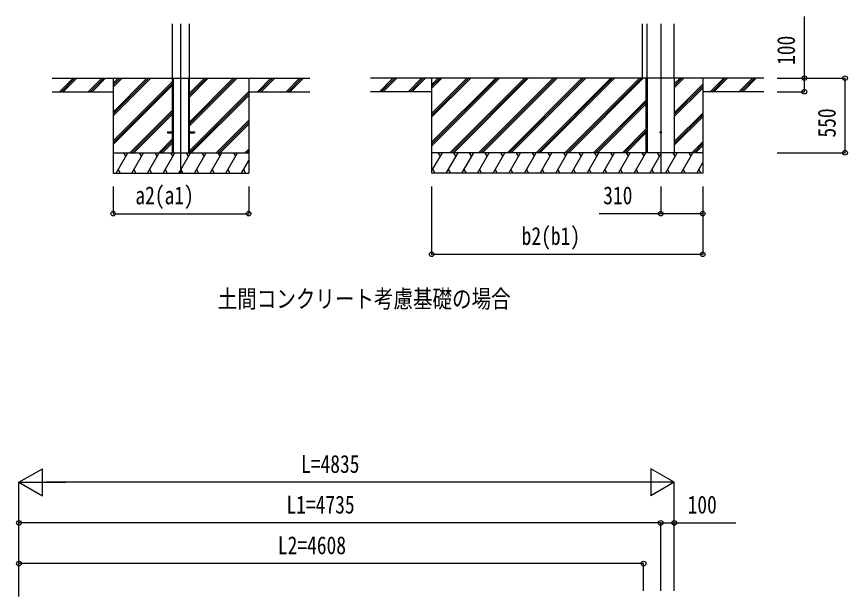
# Model space of a CAD drawing. Units: millimetres, scale not verified. Extents: x -16820 to 16820, y -11880 to 11880.
# Drawn here: x 623 to 6752, y -4172 to 107 of the extents above; entities that cross this region are included whole.
import ezdxf
from ezdxf.enums import TextEntityAlignment as Align

# ---------------------------------------------------------------- set-up
doc = ezdxf.new("R2010")
doc.units = ezdxf.units.MM
doc.header["$LTSCALE"] = 50
for name, color, linetype in [('0-2_USER1', 3, 'Continuous'), ('0-3_YKK_12', 2, 'Continuous'), ('0-5_YKK_A1', 4, 'Continuous'), ('0-6_YKK_D', 6, 'Continuous')]:
    doc.layers.add(name, color=color, linetype=linetype)
doc.styles.add('ＭＳ ゴシック', font='')
doc.styles.get('ＭＳ ゴシック').set_extended_font_data('MS Gothic')

msp = doc.modelspace()

# ---------------------------------------------------------------- linework, layer by layer
at = {"layer": '0-3_YKK_12'}
for p, q in [((1835.08, -1047.76), (1835.08, 52.24)), ((5375.08, 52.24), (5375.08, -1047.76))]:
    msp.add_line(p, q, dxfattribs=at)
at = {"layer": '0-5_YKK_A1'}
for p, q in [((1772.58, -897.76), (1772.58, 52.24)), ((1897.58, -897.76), (1897.58, 52.24)), ((5240.08, -347.76), (5240.08, 52.24)), ((5275.08, -347.76), (5275.08, 52.24)), ((5475.08, -347.76), (5475.08, 52.24)), ((885.08, -347.76), (1772.58, -347.76)), ((939.41, -447.76), (1039.41, -347.76)), ((953.55, -447.76), (1053.55, -347.76)), ((967.7, -447.76), (1067.7, -347.76)), ((1151.54, -447.76), (1251.54, -347.76)), ((1165.69, -447.76), (1265.69, -347.76)), ((1179.83, -447.76), (1279.83, -347.76)), ((1335.08, -347.76), (1335.08, -1047.76)), ((1599.05, -347.76), (1335.08, -611.73)), ((1386.92, -347.76), (1335.08, -399.6)), ((1584.91, -347.76), (1335.08, -597.58)), ((1613.19, -347.76), (1335.08, -625.87)), ((1372.78, -347.76), (1335.08, -385.45)), ((1401.06, -347.76), (1335.08, -413.74)), ((1772.58, -347.76), (1897.58, -347.76)), ((1774.28, -347.76), (1774.28, -897.76)), ((1777.78, -347.76), (1777.78, -897.76)), ((1892.38, -347.76), (1892.38, -897.76)), ((1895.88, -347.76), (1895.88, -897.76)), ((1897.58, -347.76), (2785.08, -347.76)), ((2235.45, -347.76), (1897.58, -685.62)), ((2023.32, -347.76), (1897.58, -473.49)), ((2221.31, -347.76), (1897.58, -671.48)), ((2249.59, -347.76), (1897.58, -699.77)), ((2009.17, -347.76), (1897.58, -459.35)), ((2037.46, -347.76), (1897.58, -487.63)), ((2335.08, -347.76), (2335.08, -1047.76)), ((2499.1, -347.76), (2399.1, -447.76)), ((2513.24, -347.76), (2413.24, -447.76)), ((2527.38, -347.76), (2427.38, -447.76)), ((2711.23, -347.76), (2611.23, -447.76)), ((2725.37, -347.76), (2625.37, -447.76)), ((2739.51, -347.76), (2639.51, -447.76)), ((6135.08, -347.76), (3235.08, -347.76)), ((3399.1, -347.76), (3299.1, -447.76)), ((3413.24, -347.76), (3313.24, -447.76)), ((3427.38, -347.76), (3327.38, -447.76)), ((3611.23, -347.76), (3511.23, -447.76)), ((3625.37, -347.76), (3525.37, -447.76)), ((3639.51, -347.76), (3539.51, -447.76)), ((3685.08, -347.76), (3685.08, -1047.76)), ((4171.45, -347.76), (3685.08, -834.12)), ((3959.32, -347.76), (3685.08, -621.99)), ((3747.18, -347.76), (3685.08, -409.86)), ((4157.31, -347.76), (3685.08, -819.98)), ((4185.59, -347.76), (3685.08, -848.27)), ((3945.17, -347.76), (3685.08, -607.85)), ((3973.46, -347.76), (3685.08, -636.13)), ((3733.04, -347.76), (3685.08, -395.72)), ((3761.33, -347.76), (3685.08, -424)), ((4369.44, -347.76), (3819.44, -897.76)), ((4383.58, -347.76), (3833.58, -897.76)), ((4397.72, -347.76), (3847.72, -897.76)), ((4581.57, -347.76), (4031.57, -897.76)), ((4595.71, -347.76), (4045.71, -897.76)), ((4609.85, -347.76), (4059.85, -897.76)), ((4793.7, -347.76), (4243.7, -897.76)), ((4807.84, -347.76), (4257.84, -897.76)), ((4821.99, -347.76), (4271.99, -897.76)), ((5005.83, -347.76), (4455.83, -897.76)), ((5019.98, -347.76), (4469.98, -897.76)), ((5034.12, -347.76), (4484.12, -897.76)), ((5217.97, -347.76), (4667.97, -897.76)), ((5232.11, -347.76), (4682.11, -897.76)), ((5246.25, -347.76), (4696.25, -897.76)), ((5266.08, -347.76), (5266.08, -897.76)), ((5275.08, -347.76), (5275.08, -897.76)), ((5475.08, -347.76), (5475.08, -897.76)), ((5531.92, -347.76), (5475.08, -404.6)), ((5517.78, -347.76), (5475.08, -390.45)), ((5546.06, -347.76), (5475.08, -418.74)), ((5685.08, -347.76), (5685.08, -1047.76)), ((5739.41, -447.76), (5839.41, -347.76)), ((5753.55, -447.76), (5853.55, -347.76)), ((5767.7, -447.76), (5867.7, -347.76)), ((5951.54, -447.76), (6051.54, -347.76)), ((5965.69, -447.76), (6065.69, -347.76)), ((5979.83, -447.76), (6079.83, -347.76)), ((1772.58, -372.22), (1335.08, -809.72)), ((1772.58, -386.36), (1335.08, -823.86)), ((1772.58, -400.5), (1335.08, -838)), ((5685.08, -392.58), (5475.08, -602.58)), ((5685.08, -406.73), (5475.08, -616.73)), ((5685.08, -420.87), (5475.08, -630.87)), ((885.08, -447.76), (1335.08, -447.76)), ((2335.08, -446.11), (1897.58, -883.61)), ((2335.08, -460.26), (1897.58, -897.76)), ((2335.08, -474.4), (1911.72, -897.76)), ((2335.08, -447.76), (2785.08, -447.76)), ((3685.08, -447.76), (3235.08, -447.76)), ((6135.08, -447.76), (5685.08, -447.76)), ((5266.08, -511.77), (4880.1, -897.76)), ((5266.08, -525.92), (4894.24, -897.76)), ((5266.08, -540.06), (4908.38, -897.76)), ((1772.58, -584.35), (1459.17, -897.76)), ((1772.58, -598.49), (1473.32, -897.76)), ((1772.58, -612.63), (1487.46, -897.76)), ((5685.08, -604.72), (5475.08, -814.72)), ((2335.08, -658.25), (2095.57, -897.76)), ((2335.08, -672.39), (2109.71, -897.76)), ((5685.08, -618.86), (5475.08, -828.86)), ((5685.08, -633), (5475.08, -843)), ((2335.08, -686.53), (2123.85, -897.76)), ((5266.08, -723.91), (5092.23, -897.76)), ((1772.58, -796.48), (1671.31, -897.76)), ((1735.08, -743.26), (1735.08, -752.26)), ((1735.08, -743.26), (1772.58, -743.26)), ((1735.08, -752.26), (1772.58, -752.26)), ((1897.58, -743.26), (1935.08, -743.26)), ((1897.58, -752.26), (1935.08, -752.26)), ((1935.08, -743.26), (1935.08, -752.26)), ((5266.08, -738.05), (5106.37, -897.76)), ((5266.08, -752.19), (5120.51, -897.76)), ((1772.58, -810.62), (1685.45, -897.76)), ((1772.58, -824.77), (1699.59, -897.76)), ((5685.08, -816.85), (5604.17, -897.76)), ((5685.08, -830.99), (5618.32, -897.76)), ((5685.08, -845.13), (5632.46, -897.76)), ((1335.08, -897.76), (2335.08, -897.76)), ((1358.2, -1047.76), (1444.8, -897.76)), ((1429.8, -923.74), (1414.8, -897.76)), ((1473.67, -1047.76), (1560.27, -897.76)), ((1545.27, -923.74), (1530.27, -897.76)), ((1589.14, -1047.76), (1675.74, -897.76)), ((1660.74, -923.74), (1645.74, -897.76)), ((1704.61, -1047.76), (1791.21, -897.76)), ((1776.21, -923.74), (1761.21, -897.76)), ((1820.08, -1047.76), (1906.68, -897.76)), ((1891.68, -923.74), (1876.68, -897.76)), ((1935.55, -1047.76), (2022.15, -897.76)), ((2007.15, -923.74), (1992.15, -897.76)), ((2051.02, -1047.76), (2137.62, -897.76)), ((2107.62, -897.76), (2122.62, -923.74)), ((2166.49, -1047.76), (2253.09, -897.76)), ((2223.09, -897.76), (2238.09, -923.74)), ((2335.08, -870.38), (2307.7, -897.76)), ((2335.08, -884.52), (2321.84, -897.76)), ((5685.08, -897.76), (3685.08, -897.76)), ((3685.08, -1034.69), (3764.14, -897.76)), ((3749.14, -923.74), (3734.14, -897.76)), ((3793.01, -1047.76), (3879.61, -897.76)), ((3864.61, -923.74), (3849.61, -897.76)), ((3908.48, -1047.76), (3995.08, -897.76)), ((3980.08, -923.74), (3965.08, -897.76)), ((4023.95, -1047.76), (4110.55, -897.76)), ((4095.55, -923.74), (4080.55, -897.76)), ((4139.42, -1047.76), (4226.02, -897.76)), ((4211.02, -923.74), (4196.02, -897.76)), ((4254.89, -1047.76), (4341.49, -897.76)), ((4326.49, -923.74), (4311.49, -897.76)), ((4370.36, -1047.76), (4456.96, -897.76)), ((4426.96, -897.76), (4441.96, -923.74)), ((4485.83, -1047.76), (4572.43, -897.76)), ((4542.43, -897.76), (4557.43, -923.74)), ((4601.3, -1047.76), (4687.9, -897.76)), ((4657.9, -897.76), (4672.9, -923.74)), ((4716.77, -1047.76), (4803.37, -897.76)), ((4788.37, -923.74), (4773.37, -897.76)), ((4832.24, -1047.76), (4918.84, -897.76)), ((4903.84, -923.74), (4888.84, -897.76)), ((4947.71, -1047.76), (5034.31, -897.76)), ((5004.31, -897.76), (5019.31, -923.74)), ((5063.18, -1047.76), (5149.78, -897.76)), ((5119.78, -897.76), (5134.78, -923.74)), ((5178.65, -1047.76), (5265.25, -897.76)), ((5235.25, -897.76), (5250.25, -923.74)), ((5475.08, -897.76), (5266.08, -897.76)), ((5294.12, -1047.76), (5380.72, -897.76)), ((5365.72, -923.74), (5350.72, -897.76)), ((5409.59, -1047.76), (5496.19, -897.76)), ((5481.19, -923.74), (5466.19, -897.76)), ((5525.06, -1047.76), (5611.66, -897.76)), ((5581.66, -897.76), (5596.66, -923.74)), ((2281.96, -1047.76), (2335.08, -955.75)), ((5640.53, -1047.76), (5685.08, -970.59)), ((1373.2, -1021.78), (1388.2, -1047.76)), ((1488.67, -1021.78), (1503.67, -1047.76)), ((1604.14, -1021.78), (1619.14, -1047.76)), ((1719.61, -1021.77), (1734.61, -1047.76)), ((1835.08, -1021.78), (1850.08, -1047.76)), ((1950.55, -1021.78), (1965.55, -1047.76)), ((2066.02, -1021.78), (2081.02, -1047.76)), ((2181.49, -1021.78), (2196.49, -1047.76)), ((2296.96, -1021.78), (2311.96, -1047.76)), ((3692.53, -1021.78), (3707.53, -1047.76)), ((3808, -1021.78), (3823, -1047.76)), ((3923.48, -1021.78), (3938.47, -1047.76)), ((4038.95, -1021.77), (4053.95, -1047.76)), ((4154.42, -1021.78), (4169.42, -1047.76)), ((4269.89, -1021.78), (4284.88, -1047.76)), ((4385.36, -1021.78), (4400.35, -1047.76)), ((4500.83, -1021.78), (4515.82, -1047.76)), ((4616.3, -1021.78), (4631.29, -1047.76)), ((4731.77, -1021.78), (4746.77, -1047.76)), ((4847.24, -1021.78), (4862.24, -1047.76)), ((4962.71, -1021.78), (4977.7, -1047.76)), ((5078.18, -1021.78), (5093.17, -1047.76)), ((5193.65, -1021.78), (5208.64, -1047.76)), ((5309.12, -1021.78), (5324.12, -1047.76)), ((5424.59, -1021.78), (5439.59, -1047.76)), ((5540.06, -1021.78), (5555.05, -1047.76)), ((5655.53, -1021.78), (5670.52, -1047.76)), ((1335.08, -1047.76), (2335.08, -1047.76)), ((5685.08, -1047.76), (3685.08, -1047.76))]:
    msp.add_line(p, q, dxfattribs=at)
msp.add_circle((5375.08, -747.76), 4.5, dxfattribs=at)
at = {"layer": '0-6_YKK_D'}
for p, q in [((6235.08, -347.76), (6736.08, -347.76)), ((6235.08, -347.76), (6436.08, -347.76)), ((6735.08, -897.76), (6735.08, -347.76)), ((6235.08, -447.76), (6436.08, -447.76)), ((6235.08, -897.76), (6736.08, -897.76)), ((1335.08, -1147.76), (1335.08, -1348.76)), ((2335.08, -1147.76), (2335.08, -1348.76)), ((3685.08, -1147.76), (3685.08, -1648.76)), ((5375.08, -1147.76), (5375.08, -1348.76)), ((5685.08, -1147.76), (5685.08, -1348.76)), ((5685.08, -1147.76), (5685.08, -1648.76)), ((1335.08, -1347.76), (2335.08, -1347.76)), ((5685.08, -1647.76), (3685.08, -1647.76)), ((640.08, -3330), (813.28, -3230)), ((813.28, -3430), (813.28, -3230)), ((5475.08, -3330), (5301.87, -3230)), ((5301.87, -3230), (5301.87, -3430)), ((640.08, -4171.96), (640.08, -3329)), ((640.08, -3330), (813.28, -3430)), ((640.08, -3330), (986.49, -3330)), ((5275.08, -3330), (840.08, -3330)), ((5475.08, -3330), (5128.67, -3330)), ((5475.08, -3330), (5301.87, -3430)), ((5475.08, -4130), (5475.08, -3329)), ((640.08, -4171.96), (640.08, -3629)), ((5375.08, -3630), (640.08, -3630)), ((5375.08, -4130), (5375.08, -3629)), ((5375.08, -4130), (5375.08, -3629)), ((5475.08, -4130), (5475.08, -3629)), ((640.08, -4171.96), (640.08, -3929)), ((5248.33, -3930), (640.08, -3930)), ((5248.33, -4130), (5248.33, -3929))]:
    msp.add_line(p, q, dxfattribs=at)
for points in [[(6435.08, -447.76), (6435.08, -347.76), (6435.08, 106.64)], [(5685.08, -1347.76), (5375.08, -1347.76), (4920.68, -1347.76)], [(5375.08, -3630), (5475.08, -3630), (5929.48, -3630)]]:
    msp.add_lwpolyline(points, dxfattribs=at)
for centre in [(6435.08, -347.76), (6735.08, -347.76), (6435.08, -447.76), (6735.08, -897.76), (1335.08, -1347.76), (2335.08, -1347.76), (5375.08, -1347.76), (5685.08, -1347.76), (3685.08, -1647.76), (5685.08, -1647.76), (640.08, -3630), (5375.08, -3630), (5375.08, -3630), (5475.08, -3630), (640.08, -3930), (5248.33, -3930)]:
    msp.add_circle(centre, 17, dxfattribs=at)

# ---------------------------------------------------------------- texts
at = {"layer": '0-2_USER1', "style": 'ＭＳ ゴシック', "width": 0.8}
msp.add_text('土間コンクリート考慮基礎の場合', height=132, dxfattribs=at).set_placement((2107, -2081.76), align=Align.BOTTOM_LEFT)
at = {"layer": '0-6_YKK_D', "style": 'ＭＳ ゴシック', "width": 0.8}
for s, p in [('100', (6405.08, -249.76)), ('550', (6705.08, -785.96))]:
    msp.add_text(s, height=132, rotation=90, dxfattribs=at).set_placement(p, align=Align.BOTTOM_LEFT)
for s, p in [('a2(a1)', (1499.08, -1317.76)), ('310', (4950.68, -1317.76)), ('b2(b1)', (4349.08, -1617.76)), ('L=4835', (2721.58, -3300)), ('L1=4735', (2613.98, -3600)), ('100', (5573.08, -3600)), ('L2=4608', (2550.6, -3900))]:
    msp.add_text(s, height=132, dxfattribs=at).set_placement(p, align=Align.BOTTOM_LEFT)

doc.saveas('drawing.dxf')
